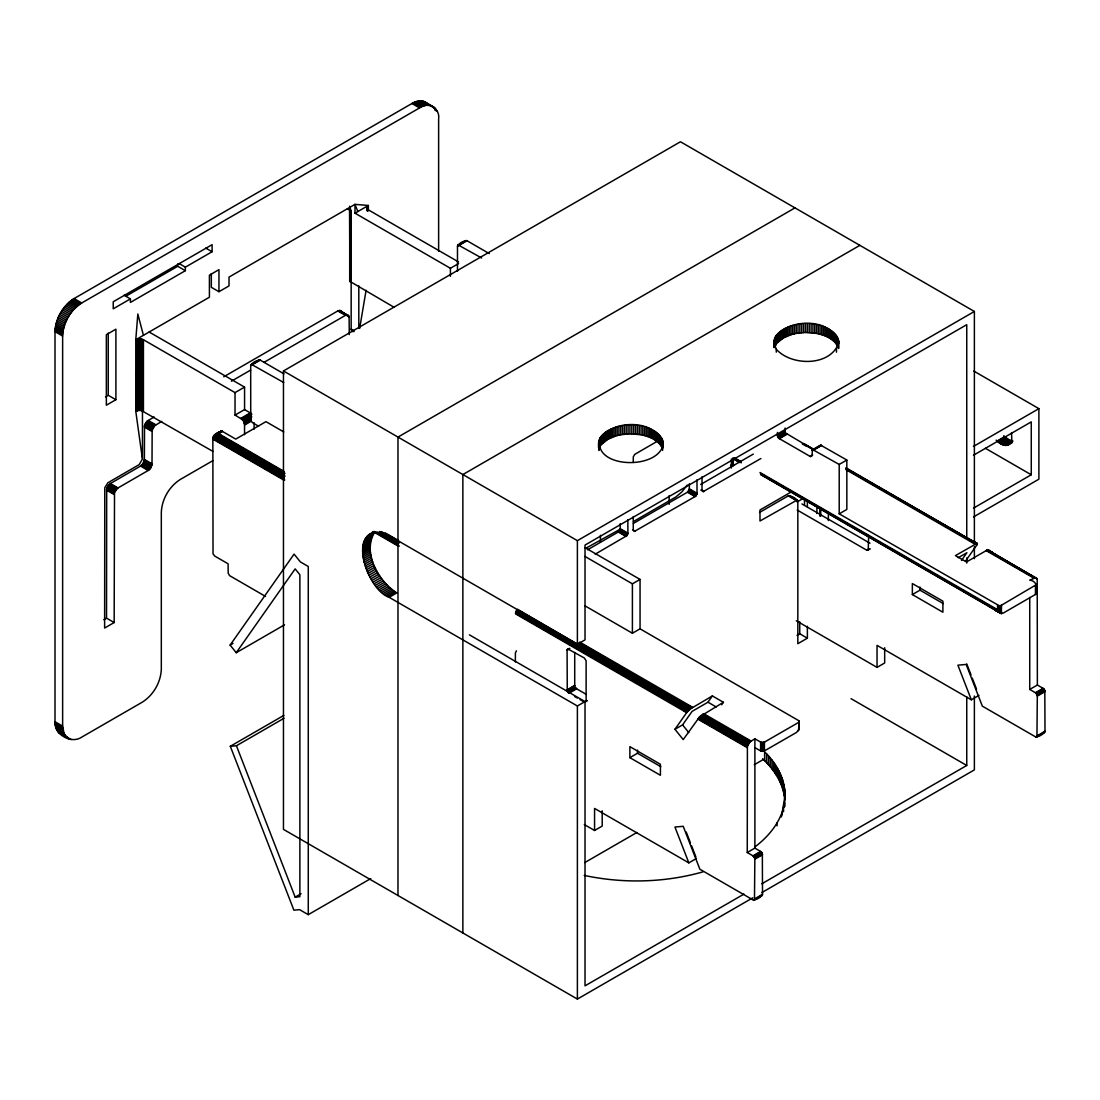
<?xml version="1.0" encoding="UTF-8"?>
<svg xmlns="http://www.w3.org/2000/svg" width="1100" height="1100" viewBox="0 0 1100 1100"><rect width="100%" height="100%" fill="white"/><g stroke="black" fill="none" stroke-linecap="round" stroke-linejoin="round"><path stroke-width="1.5" d="M161.755 421.41L154.756 425.631L152.157 430.114L152.006 463.87L150.686 467.954L148.197 470.47L117.439 488.276L114.51 492.498L114.166 622.545L104.624 628.045L104.775 487.685L107.896 482.763L139.191 464.612L142.422 459.002L135.781 411.276L137.019 410.74L137.019 339.199L143.426 339.735L235.029 392.618L244.571 387.118L244.571 409.599L235.029 415.099L235.029 392.618M137.019 410.74L137.72 410.547L137.72 339.02M137.72 410.547L139.219 410.369L139.219 338.827M212.864 451.371L141.488 410.547L141.488 339.02M142.835 410.974L142.835 339.446M394.13 307.312L349.924 281.394L349.924 209.385M350.24 281.806L350.24 208.986M367.098 209.99L367.098 206.58L368.349 205.466L368.349 210.581M367.428 211.282L367.428 206.181M598.826 449.776L600.119 446.6L600.119 437.786C614.487 419.444 654.94 419.183 663.245 443.121M600.119 446.6L600.765 436.769M600.765 445.582L601.507 435.765M601.507 444.579L602.36 443.616L602.36 434.803M602.36 443.616L607.97 439.257L615.491 436.026L615.491 427.212M615.491 436.026L617.183 435.545L617.183 426.717M617.183 435.545L618.915 435.105L618.915 426.291M618.915 435.105L620.675 434.734L620.675 425.92M662.585 448.704C659.079 440.192 649.467 436.466 641.053 434.734L641.053 425.92M642.826 435.105L642.826 426.291M644.559 435.545L644.559 426.717M646.236 436.026L646.236 427.212M647.873 436.576L647.873 427.749M649.44 437.168L649.454 428.354M650.952 437.814L650.952 429M652.396 438.515L652.396 429.701M662.585 450.395L662.585 439.89M662.915 446.834L662.915 440.962M663.245 447.535L663.135 442.035M784.85 791.189L784.85 800.003C783.64 784.836 775.321 771.128 764.624 760.678L764.624 751.864C777.219 763.95 786.129 780.918 785.015 798.724M775.638 336.462L774.661 338.553L774.661 347.366L775.638 345.276L775.638 336.462C790.006 318.106 830.445 317.845 838.764 341.798M776.284 352.179L776.284 349.236L774.015 342.884M775.638 345.276L776.284 335.431M776.284 344.245L777.026 334.441M777.026 343.255L777.879 342.279L777.879 333.465M780.931 784.08L780.931 775.266M781.385 816.984L785.015 795.795M781.811 786.321L781.811 777.508M782.21 814.729L782.21 811.8M782.581 788.576L782.581 779.763M783.241 790.845L783.241 782.031M783.544 811.662L783.544 807.263M783.805 793.128L783.805 784.314M784.259 795.41L784.259 786.596M784.451 807.098L784.451 802.684M784.74 806.273L784.74 800.388M784.602 797.706L784.602 788.893M784.987 799.37L784.987 793.485M777.879 342.279L783.475 337.934L791.01 334.689L791.01 325.875M791.01 334.689L792.701 334.207L792.701 325.394M792.701 334.207L794.42 333.781L794.42 324.954M794.42 333.781L796.194 333.396L796.194 324.582M838.434 339.625L838.434 348.439C835.532 339.212 825.261 335.184 816.571 333.396L816.571 324.582M818.345 333.768L818.345 324.954M820.077 334.207L820.077 325.394M821.755 334.689L821.755 325.875M823.391 335.239L823.391 326.425M824.959 335.83L824.959 327.016M826.471 336.49L826.471 327.676M827.915 337.178L827.915 328.364M838.104 347.366L838.104 338.553M838.654 348.37L838.654 340.711M669.116 504.364L669.158 495.619M1036.049 577.582L1029.737 580.154C1037.108 580.759 1038.537 589.435 1035.457 594.467L1003.338 613.016L1000.973 613.415L999.075 611.999L999.226 605.743L839.204 513.837L839.204 464.447L812.776 449.666M212.933 460.625L180.4 479.394C169.249 486.406 161.81 499.29 161.315 512.462L161.315 669.158C160.82 682.316 153.368 695.2 142.23 702.212L81.716 737.138C71.142 744.37 54.037 734.497 55 721.71L55 331.623C55.495 318.464 62.934 305.58 74.085 298.567L411.909 103.524C416.611 100.567 423.789 99.44 427.776 104.156M68.227 738.485L64.089 733.714L62.631 726.124L62.631 336.036C63.126 322.877 70.565 309.994 81.716 302.981L419.54 107.938C427.941 101.131 440.33 108.295 438.625 118.951L438.625 251.281M994.084 608.259L998.277 610.926L998.085 605.523L999.075 611.999L998.635 605.674L998.277 610.926L760.526 473.413M752.84 897.779L577.39 999.075L577.39 705.994L389.166 597.327C364.471 588.981 344.671 517.962 389.166 535.618L577.39 644.284L585.021 639.884L585.021 545.077L966.749 324.679L966.749 539.069M389.166 597.327L396.797 592.914C378.194 580.882 361.859 552.681 374.935 531.699L367.29 536.112M265.526 596.42L229.597 575.63L228.167 573.141L228.113 563.805L214.748 556.091L213.029 553.85L212.85 439.106C212.822 434.61 218.721 431.296 222.393 431.393L235.744 439.106L265.952 421.658L283.759 431.942M754.476 899.924L754.848 858.605L753.404 856.116L747.258 852.514L747.409 746.309L749.994 741.826L754.889 738.829L761.09 742.349L764.431 742.129L798.463 722.494L799.095 720.871L640.049 628.829L632.404 633.229L584.939 605.825M114.166 622.545L106.535 618.131L106.686 488.785L109.808 483.862L140.553 466.07L143.055 463.554L144.375 459.456L144.526 425.7L147.111 421.217L154.11 416.996M798.463 730.716L799.232 721.215L799.067 729.479L796.551 732.407L763.964 751.162L761.09 751.162L754.889 747.643M760.526 474.499L1000.973 613.415L1000.959 605.523L999.831 605.743L999.529 612.466L994.661 609.689L1000.491 613.195L1000.959 605.523L1036.227 584.732M135.781 339.735L137.83 313.995L143.426 335.321L135.781 339.735L135.781 411.276M587.565 549.78L618.75 531.726L620.18 529.237L620.221 523.669M595.196 554.18L626.78 535.727L627.866 533.129L627.866 519.668M633.366 523.421L687.459 492.195L689.315 489.404L689.37 483.808M633.256 516.574L633.256 530.104L634.329 531.465L695.516 496.306L697.001 493.295L697.001 479.765M600.119 437.786C591.498 468.751 658.598 470.484 663.245 444.221M774.661 338.553L774.015 347.669M838.764 342.884C830.555 366.603 791.381 366.286 776.284 349.236M284.625 476.575L214.115 435.449L220.522 432.025L213.675 435.985L284.295 477.276M258.528 426.195L252.175 422.469L250.731 419.98L250.69 365.654C251.845 362.821 257.207 359.728 260.232 360.14L283.965 373.849M258.321 361.24L258.734 360.112M457.476 271.232L457.476 246.262C458.631 243.43 463.994 240.336 467.019 240.749L489.28 253.605M586.341 694.402L576.62 688.793L568.989 693.206L567.27 690.965L567.077 650.224L567.806 648.918L584.265 657.938L586.121 660.729L586.121 701.388L584.691 702.212L580.099 699.614M696.493 858.468L688.848 862.867L674.946 827.035L683.21 826.306L699.875 869.234L752.977 899.896C756.003 900.309 761.365 897.215 762.52 894.383L762.341 853.655L761.035 851.716L754.889 848.1L747.258 852.514M839.204 513.837L846.835 509.438L846.835 460.034L820.765 445.197L812.474 449.845L812.006 455.84L810.576 456.679L778.924 438.391L777.48 435.916L777.439 432.451M819.692 446.572L820.105 445.431M1029.737 597.479L1029.737 689.425L1035.884 693.027L1037.314 695.516L1036.942 736.849M978.959 695.379L971.327 699.793L957.907 665.184L966.171 664.441L982.341 706.145L1035.457 736.808C1038.483 737.22 1043.845 734.126 1045 731.308L1044.808 690.566L1043.515 688.627L1037.369 685.025L1029.737 689.425M359.645 328.474L366.094 290.29M723.401 702.295L699.669 716.774L683.21 739.571L674.946 729.286L686.648 712.649L683.416 710.119L685.135 706.049L690.319 708.95L712.374 695.929L723.401 702.295L721.641 704.798M749.485 742.349L705.416 716.898L704.11 718.768L703.216 721.545L747.299 746.996M991.925 552.791L987.14 550.096L966.46 561.962L955.433 555.61L976.511 543.592L977.322 543.744L976.992 544.789L965.539 561.124M367.098 206.58L366.891 208.326L368.349 209.866L458.48 261.91M349.594 280.087L350.24 278.809M284.02 474.457L220.069 437.539L219.244 438.831L218.474 440.935L283.841 478.679M781.385 814.041C776.091 827.503 766.026 838.516 754.641 847.165M687.239 485.004L681.959 491.837L675.895 496.966L633.476 521.51M284.474 624.855L236.239 652.712L230.12 645.095L294.085 554.111L300.355 561.908L308.275 566.486L308.275 914.664L299.599 909.659L293.893 910.168L230.312 746.295L283.855 715.385M236.239 652.712L295.157 568.879L299.874 574.75L299.874 896.706L295.157 897.119L236.431 745.759L230.312 746.295M674.946 729.286L682.591 724.886L692.079 711.384L707.974 702.199L712.374 695.929M961.51 560.395L966.914 552.695L958.251 557.7M577.514 643.06L690.319 708.95L686.648 712.649L515.666 613.924M516.436 650.815L515.405 652.905L515.364 661.952M219.629 438.171L214.115 435.449L221.196 431.186L214.637 434.995L285.01 475.915M868.23 550.206L868.643 535.494M284.501 473.88L215.847 434.294L221.554 431.131L215.229 434.61L220.55 436.961L221.595 436.013L283.993 472.038M1009.14 444.51L1011.821 440.344L1011.546 432.658M221.595 436.013L217.869 433.689L218.57 433.592L221.595 436.013L217.181 433.826L221.966 431.2L217.181 433.826L284.955 473.33M138.806 409.558L136.373 410.974L137.019 339.199M220.894 431.351L214.637 434.995L220.069 437.539L215.229 434.61M220.522 432.025L213.675 435.985L219.244 438.831M125.744 296.299L177.732 266.282L185.364 270.683L185.364 267.163L212.094 251.735L212.094 244.681L113.231 301.757L113.231 308.811L130.405 298.897L130.405 302.418L185.364 270.683M143.426 335.321L209.413 297.22L209.413 275.179L218.955 269.665L218.955 291.706L211.324 287.306L211.324 273.735M218.955 291.706L229.02 285.904L229.02 277.09L354.984 204.366L368.349 205.466M357.844 211.53L354.984 204.366L354.984 213.18L367.84 205.796L367.84 210.911M105.531 396.866L108.267 395.299L115.899 399.699L115.899 329.175L106.356 334.689L106.356 405.212L115.899 399.699M223.74 376.805L337.81 310.942L340.312 310.585M250.869 364.801L259.394 359.879M457.669 245.41L466.194 240.488M252.01 364.457L259.806 359.947M457.531 245.795L466.592 240.556M250.69 365.654L260.232 360.14M457.476 246.262L467.019 240.749M231.371 381.205L250.635 370.095M263.959 362.395L345.441 315.356L347.944 314.985M354.984 213.18L450.409 268.276L458.59 263.546M577.39 999.075L283.456 829.372L283.456 370.961L680.46 141.762L974.38 311.465L974.38 543.249M240.762 418.413L250.305 412.899L251.377 413.696L241.835 419.21L235.029 415.099M241.299 418.77L250.841 413.256M216.205 434.954L222.393 431.393L217.869 433.689M241.835 419.21L242.344 419.719L251.886 414.219M242.344 419.719L242.825 420.296L251.006 415.58M242.825 420.296L243.265 420.929L251.433 416.212M244.571 434.706L244.544 424.366L243.65 421.603L251.817 416.873M243.966 422.29L250.786 418.357M244.228 422.991L251.048 419.059M244.42 423.692L251.24 419.76M244.544 424.366L251.35 420.434M244.571 425.026L251.391 421.08M794.97 207.886L397.98 437.085L397.98 895.496M103.812 619.712L106.535 618.131M859.87 245.341L462.866 474.554L462.866 932.951M369.05 534.545L374.138 531.602M368.143 535.288L374.509 531.616M366.506 537.034L374.138 532.62M365.791 538.024L373.422 533.624M365.131 539.11L372.763 534.696M364.54 540.265L372.171 535.851M364.031 541.489L371.663 537.089M363.578 542.795L371.209 538.381M363.206 544.156L370.837 539.756M362.904 545.6L370.535 541.186M362.67 547.085L370.315 542.685M362.519 548.639L370.164 544.225M362.45 550.234L370.081 545.82M362.45 551.87L370.081 547.47M362.519 553.561L370.164 549.148M362.67 555.28L370.315 550.866M362.904 557.026L370.535 552.626M363.206 558.814L370.837 554.4M363.578 560.615L371.209 556.201M364.031 562.43L371.663 558.016M364.54 564.259L372.171 559.845M365.131 566.087L372.763 561.688M230.12 645.095L233.049 643.418M365.791 567.93L373.422 563.516M366.506 569.759L374.138 565.359M367.29 571.587L374.935 567.174M368.143 573.389L375.774 568.989M369.05 575.176L376.681 570.776M370.013 576.95L377.658 572.536M371.03 578.683L378.675 574.269M372.103 580.374L379.748 575.974M373.23 582.038L380.861 577.638M374.385 583.66L382.03 579.246M375.595 585.227L383.226 580.814M376.846 586.74L384.478 582.326M378.125 588.197L385.756 583.784M379.431 589.586L387.062 585.186M380.765 590.92L388.396 586.506M382.126 592.185L389.771 587.771M383.515 593.368L391.146 588.954M384.918 594.481L392.549 590.067M386.32 595.513L393.951 591.099M387.736 596.461L395.368 592.048M658.543 440.564L634.741 454.369L633.298 456.857L633.256 462.44M283.456 370.961L577.39 540.664L974.38 311.465M236.431 745.759L284.02 718.273M777.439 435.394L785.07 430.98L785.07 428.051M777.48 435.916L785.07 430.98M777.617 436.453L785.111 431.502M777.851 437.002L785.263 432.053M778.154 437.525L785.785 433.125L813.381 449.529M730.524 465.438L733.067 463.966L733.893 464.668L731.349 466.139M620.235 529.155L585.888 548.226M778.511 438.006L786.156 433.592M730.923 465.836L733.466 464.365M778.924 438.391L786.555 433.991M779.35 438.694L786.981 434.294M700.673 484.481L753.294 454.094M702.006 476.795L702.006 490.311L703.092 491.672L760.925 458.507M812.24 450.12L820.765 445.197M812.102 450.505L821.178 445.28M813.959 449.873L821.604 445.459M810.15 456.486L812.694 455.015M790.804 492.195L759.99 509.987L759.99 521.001L797.115 500.046M584.925 556.421L632.404 583.825L640.049 579.425L640.049 628.829M839.204 464.447L846.835 460.034M759.55 512.449L788.287 495.853C791.312 495.44 796.675 498.534 797.83 501.366L797.83 643.692L807.372 638.192L807.372 626.257M797.088 501.971L803.027 498.547M567.132 649.77L569.676 648.299M567.077 650.224L569.621 648.766M973.459 446.435L1038.895 408.65L1038.895 479.174L973.459 516.959M996.999 441.059L1004.63 436.645L1009.305 440.014L1012.949 441.059L1005.317 445.459L1000.725 443.919L996.119 440.151M567.077 689.906L574.723 685.493L574.723 652.438M973.486 455.235L1031.264 421.877L1031.264 474.774L973.486 508.131M567.132 690.415L574.723 685.493M997.906 441.884L1005.537 437.484M567.27 690.965L574.764 686.015M567.504 691.515L574.901 686.551M998.841 442.654L1006.473 438.24M567.806 692.038L575.438 687.624L576.62 688.793M568.164 692.505L575.795 688.105M999.776 443.328L1007.407 438.914M568.562 692.904L576.207 688.504M1000.725 443.919L1008.356 439.505M1001.66 444.414L1009.305 440.014M1002.609 444.826L1010.24 440.413M1003.53 445.143L1011.161 440.729M1004.438 445.349L1012.069 440.935M1005.317 445.459L1011.258 442.53M1006.17 445.473L1012.069 442.447M1006.981 445.376L1011.684 443.039M577.39 705.994L586.809 700.549M584.691 702.212L587.235 700.741M797.239 510.056L866.731 550.179L869.275 548.707M866.731 550.179L869.701 548.9M867.157 550.371L870.114 548.969M295.157 897.119L301.111 893.695M308.275 914.664L370.741 878.598M797.019 635.36L799.741 633.779L807.372 638.192M629.874 757.652L660.413 775.28L660.413 764.266L629.874 746.639L629.874 757.652L637.505 753.239L660.784 766.673M912.354 594.564L942.893 612.205L942.893 601.178L912.354 583.55L912.354 594.564L919.985 590.164L943.25 603.598M584.293 824.546L594.564 830.473L602.195 826.072L602.195 810.81M796.29 620.771L877.044 667.384L884.675 662.984L884.675 647.721M584.801 862.565L636.831 832.521M754.298 764.706L763.221 759.55M752.977 855.814L760.622 851.414M1035.457 692.739L1043.089 688.325M753.404 856.116L761.035 851.716M1035.884 693.027L1043.515 688.627M753.816 856.515L761.447 852.101M1036.283 693.426L1043.914 689.026M754.174 856.982L761.805 852.582M1036.654 693.908L1044.285 689.494M754.476 857.505L762.107 853.105M1036.942 694.43L1044.588 690.016M754.696 858.055L762.341 853.655M1037.176 694.98L1044.808 690.566M754.848 858.605L762.479 854.205M1037.314 695.516L1044.959 691.116M754.889 859.128L762.52 854.714M1037.369 696.039L1045 691.625M743.957 894.094L585.021 985.848L585.021 701.594L469.425 634.851M761.777 883.809L966.749 765.463L966.749 696.864M761.764 892.622L974.38 769.876L974.38 696.039M754.889 898.796L762.52 894.383M1037.369 735.707L1045 731.308M753.404 900.089L762.479 894.85M1035.884 737L1044.959 731.761M753.816 900.157L762.341 895.235M1036.283 737.069L1044.808 732.146M1007.751 445.184L1008.48 444.895M702.886 871.901C664.428 882.75 623.274 883.726 584.224 875.421M796.194 333.396L805.447 332.461L816.571 333.396M620.675 434.734L629.929 433.799L641.053 434.734M458.191 244.956L481.649 258.005M251.405 364.348L283.745 382.539M1044.285 732.614L1043.089 732.407M761.805 895.689L760.622 895.482M996.793 610.294L995.362 610.225M139.219 410.369L141.488 410.547M987.841 549.89L1037.217 578.999L1037.369 685.025M63.484 735.144L60.596 734.071M845.941 468.559L977.24 543.606M749.994 741.826L705.925 716.375L701.346 715.303L749.004 742.926M750.53 741.386L702.543 714.409L705.925 716.375M704.935 717.475L700.755 715.798L748.577 743.545M704.495 718.094L700.191 716.279L748.192 744.219M679.663 702.886L690.924 708.482L579.15 643.184M515.35 613.071L687.294 711.824L515.639 612.494M680.144 702.309L691.529 708.043L579.673 642.744M704.11 718.768L699.669 716.774L747.862 744.906M223.822 444.771L212.877 438.501L284.804 479.971M708.73 724.721L697.964 718.616L747.409 746.309M683.54 709.431L687.706 711.37L515.831 611.793M703.78 719.455L699.174 717.255L747.601 745.607M683.732 708.73L688.146 710.902L516.092 611.091M846.89 469.59L976.112 543.73L970.75 540.623M703.519 720.156L698.72 717.736L703.34 720.857M683.994 708.029L688.641 710.407L516.409 610.404M989.175 606.526L998.662 611.49L998.635 605.674M218.928 439.533L213.359 436.604L284.034 477.978M221.059 436.453L216.508 434.033L220.55 436.961M684.31 707.341L689.178 709.926L516.794 609.73M218.666 440.234L213.139 437.25L218.35 441.609M846.45 468.49L977.35 543.936L845.872 467.789M988.322 550.536L991.787 552.434M684.695 706.668L689.741 709.431L517.536 609.276M988.199 550.825L991.898 552.86M971.74 540.567L977.075 543.538L972.18 540.705M992.942 553.066L988.35 550.11L992.681 552.668L993.245 554.098M972.881 541.241L977.322 543.744L972.565 540.925L973.459 542.671M347.353 208.766L351.161 210.98L351.161 329.051L352.481 331.623M998.181 611.077L1000.959 612.645M1001.426 613.525L995.803 610.349L1000.973 613.415L1001.426 605.303L1001.426 613.525L996.284 610.376L1001.88 613.525L998.058 611.105M991.54 552.007L987.525 549.959L1037.217 578.999M994.977 609.991L999.996 612.865L1000.423 605.674L1000.491 613.195M986.686 550.303L1034.096 577.679M990.55 552.049L987.14 550.096L990.014 552.227M973.789 371.071L1038.895 408.65M424.49 101.736L433.895 107.154M423.527 101.379L434.692 107.814M422.51 101.118L435.421 108.57M421.451 100.966L429.082 105.38M433.524 107.938L436.081 109.409M420.351 100.925L427.982 105.339M419.21 100.994L426.855 105.394M434.638 109.89L437.181 111.361M418.041 101.159L425.686 105.559M416.845 101.434L424.49 105.834M415.635 101.805L423.266 106.205M414.397 102.272L422.043 106.686M413.16 102.85L420.791 107.264M411.909 103.524L419.54 107.938M985.449 448.319L1031.264 474.774M803.66 443.534L814.674 449.763M803.357 443.616L813.766 449.611M991.059 551.98L1037.025 578.518M802.849 443.685L813.258 449.694M802.312 443.864L806.781 446.435M845.845 469.576L975.15 544.225M986.164 550.591L1033.546 577.94M734.731 457.93L740.671 461.368M759.976 472.505L997.617 609.702L997.617 605.303L997.92 610.335M733.741 457.944L741.18 462.248M733.865 458.494L741.304 462.784M760.636 473.949L995.308 609.441M732.559 458.109L739.997 462.413M760.829 474.43L994.799 609.51M733.15 458.837L739.736 462.509M789.126 495.591L797.651 500.514M788.714 495.66L797.789 500.899M788.287 495.853L797.83 501.366M801.914 503.938L869.935 543.207M701.374 489.94L703.918 491.411M700.947 490.132L703.491 491.604M689.37 488.881L697.001 493.295M689.315 489.404L696.946 493.817M689.178 489.954L696.809 494.368M688.944 490.504L696.589 494.904M688.641 491.026L696.286 495.44M688.284 491.494L695.915 495.908M687.885 491.893L695.516 496.306M687.459 492.195L695.09 496.595M339.873 310.461L349.099 316.401L349.264 334.62M339.391 310.434L348.906 315.92M338.882 310.502L346.514 314.916M338.346 310.681L349.222 316.951M337.81 310.942L345.441 315.356M351.161 329.051L353.705 330.522M351.202 329.656L353.746 331.127M351.326 330.206L353.87 331.664M205.728 248.064L212.094 251.735M971.327 699.793L877.044 645.356L877.044 667.384M179.011 263.491L185.364 267.163M632.61 529.732L635.154 531.204M620.221 528.715L627.866 533.129M620.18 529.237L627.811 533.638M620.043 529.788L627.674 534.188M619.809 530.324L627.44 534.737M619.506 530.86L627.138 535.26M619.149 531.327L626.78 535.727M618.75 531.726L626.381 536.126M618.324 532.015L625.955 536.429M851.043 698.665L966.749 765.463M585.145 547.731L640.049 579.425M124.039 295.226L130.405 298.897M149.146 332.021L244.571 387.118M74.085 298.567L81.716 302.981M72.834 299.337L80.479 303.751M71.596 300.19L79.227 304.604M70.359 301.139L78.004 305.553M69.149 302.17L76.78 306.584M67.953 303.284L75.584 307.684M66.784 304.466L74.415 308.866M65.642 305.718L73.274 310.118M244.571 409.599L250.305 412.899M64.542 307.038L72.174 311.438M63.484 308.413L71.115 312.812M62.466 309.829L70.097 314.243M61.504 311.3L69.135 315.714M60.596 312.812L68.227 317.226M59.73 314.366L67.375 318.766M58.946 315.934L66.578 320.347M58.218 317.529L65.849 321.929M57.557 319.137L65.189 323.538M56.966 320.746L64.597 325.146M56.458 322.355L64.089 326.769M56.018 323.964L63.649 328.364M55.646 325.545L63.291 329.959M707.974 702.199L716.237 706.97M55.371 327.113L63.002 331.526M55.165 328.653L62.796 333.066M55.041 330.165L62.672 334.565M55 331.623L62.631 336.036M218.57 433.592L283.965 471.35M579.714 642.098L692.67 707.314M703.684 713.666L751.08 741.029M686.661 704.509L692.106 707.657M385.165 532.854L398.558 540.581M381.59 531.671L399.424 541.97M379.72 531.479L399.039 542.63M379.39 532.166L398.709 543.331M377.644 532.015L398.447 544.033M375.966 531.864L398.255 544.72M374.055 531.493L399.341 546.095M212.85 439.106L283.718 480.013M372.928 531.52L398.2 546.109M697.675 719.015L747.258 747.643M148.197 420.42L155.829 424.834M147.647 420.777L155.279 425.191M147.111 421.217L154.756 425.631M146.603 421.74L154.234 426.14M146.121 422.317L153.766 426.717M145.695 422.936L153.326 427.35M145.31 423.61L152.941 428.01M144.98 424.297L152.611 428.711M144.719 424.999L152.35 429.413M144.526 425.7L152.157 430.114M144.416 426.388L152.047 430.788M144.375 427.034L152.006 431.434M574.544 696.41L577.321 698.019M144.375 459.456L152.006 463.87M144.334 460.103L151.965 464.516M144.224 460.79L151.855 465.19M144.031 461.491L151.662 465.891M143.77 462.192L151.401 466.592M143.44 462.88L151.071 467.294M143.055 463.554L150.686 467.954M142.615 464.172L150.26 468.586M142.147 464.75L149.779 469.164M141.639 465.272L149.27 469.672M141.103 465.712L148.734 470.112M140.553 466.07L148.197 470.47M110.344 483.505L117.989 487.919M109.808 483.862L117.439 488.276M109.271 484.303L116.902 488.716M108.762 484.825L116.394 489.225M108.281 485.402L115.926 489.803M107.855 486.035L115.486 490.435M107.47 486.695L115.101 491.109M107.14 487.382L114.771 491.796M106.879 488.084L114.51 492.498M106.686 488.785L114.317 493.199M106.576 489.473L114.208 493.873M106.535 490.119L114.166 494.533M688.848 862.867L594.564 808.431L594.564 830.473M55 721.71L62.631 726.124M55.041 723.14L62.672 727.54M55.165 724.501L62.796 728.901M55.371 725.808L63.002 730.207M55.646 727.045L63.291 731.459M56.018 728.214L63.649 732.628M56.458 729.314L64.089 733.714M56.966 730.331L64.597 734.731M57.557 731.266L65.189 735.666M58.218 732.105L71.115 739.558M58.946 732.861L70.097 739.296M970.214 540.801L975.659 543.95M703.134 714.01L706.447 715.935M988.254 549.973L992.351 552.351M998.662 611.49L994.207 608.795L999.075 611.999M994.661 609.689L999.996 612.865L999.831 605.743L999.529 612.466L994.4 609.276M976.992 544.789L973.143 541.64M683.416 710.119L686.95 712.25M998.58 610.954L1001.096 612.604M762.561 758.711L764.624 760.678M340.697 310.805L341.468 312.001M1003.75 435.737L1004.63 436.645M682.591 724.886L688.779 732.6M733.067 463.966L731.981 461.354M349.594 209L349.924 281.394M966.763 663.919L971.025 674.933M972.249 678.081L976.525 689.095M686.207 831.985L690.442 842.889M691.652 845.996L695.888 856.9M349.525 206.25L351.161 210.98M799.109 726.701L799.246 728.09M799.15 724.13L799.205 727.389M799.095 721.902L799.205 728.791M1036.09 584.045L1036.09 593.89M1035.829 583.729L1035.829 594.206M1035.457 585.654L1035.457 594.467M974.38 546.673L974.38 558.69M966.749 557.934L966.749 563.076M919.985 587.015L919.985 590.164M837.678 337.494L837.678 346.308M837.128 336.462L837.128 345.276M836.481 335.431L836.481 344.245M836.481 349.236L836.481 352.179M835.739 334.441L835.739 343.255M834.9 333.465L834.9 342.279M833.951 332.516L833.951 341.33M832.92 331.609L832.92 340.423M831.793 330.743L831.793 339.556M830.582 329.904L830.582 338.718M829.29 329.12L829.29 337.934M828.369 513.7L828.369 520.534M820.737 509.3L820.737 516.12M819.789 507.54L819.789 516.12M816.915 506.646L816.915 513.48M814.77 324.28L814.77 333.094M812.941 324.019L812.941 332.846M811.085 323.84L811.085 332.654M809.201 323.702L809.201 332.53M807.331 323.647L807.331 332.461M807.372 501.875L807.372 506.976M805.447 323.647L805.447 332.461M804.513 499.166L804.513 505.038M803.564 323.702L803.564 332.53M801.694 323.84L801.694 332.654M799.838 324.019L799.838 332.846M799.741 621.857L799.741 633.779M797.995 324.28L797.995 333.094M789.388 326.425L789.388 335.239M787.806 327.016L787.806 335.83M786.294 327.676L786.294 336.49M784.85 328.364L784.85 337.191M783.475 329.12L783.475 337.934M782.183 329.904L782.183 338.718M780.973 330.743L780.973 339.556M779.859 331.609L779.859 340.423M779.955 773.039L779.955 781.852M778.869 770.811L778.869 779.639M778.814 332.516L778.814 341.33M777.686 768.625L777.686 777.439M777.054 822.896L777.054 825.839M776.394 766.439L776.394 775.253M775.101 337.494L775.101 346.308M775.005 764.28L775.005 773.094M774.331 339.625L774.331 346.968M774.111 340.711L774.125 346.913M773.52 762.149L773.52 770.963M771.939 760.045L771.939 768.859M770.247 757.955L770.247 766.769M768.474 755.893L768.474 764.706M766.59 753.857L766.59 762.685M764.431 742.129L764.431 750.942M763.964 742.349L763.964 751.162M763.414 742.5L763.414 751.314M762.822 742.582L762.822 751.396M762.218 742.582L762.218 751.396M761.64 742.5L761.64 751.314M761.09 742.349L761.09 751.162M760.622 742.129L760.622 750.942M754.889 738.829L754.889 848.1M733.274 458.714L733.274 465.809M731.362 458.934L731.362 468.036M662.159 438.831L662.159 447.645M661.609 437.786L661.609 446.6M660.976 436.769L660.976 445.582M660.22 435.765L660.22 444.579M659.381 434.803L659.381 443.616M658.433 433.854L658.433 442.668M657.401 432.946L657.401 441.76M656.274 432.066L656.274 440.894M655.064 431.241L655.064 440.055M653.771 430.444L653.771 439.257M639.251 425.604L639.251 434.418M637.505 750.09L637.505 753.239M637.423 425.356L637.423 434.17M635.566 425.164L635.566 433.991M633.696 425.04L633.696 433.854M632.404 583.825L632.404 633.229M631.812 424.985L631.812 433.799M629.929 424.985L629.929 433.799M628.045 425.04L628.045 433.854M626.175 425.164L626.175 433.991M624.319 425.356L624.319 434.17M622.49 425.604L622.49 434.418M613.869 427.749L613.869 436.576M612.288 428.354L612.288 437.168M610.775 429L610.775 437.814M609.331 429.701L609.331 438.515M607.97 430.444L607.97 439.257M606.678 431.241L606.678 440.055M605.467 432.066L605.467 440.894M604.34 432.946L604.34 441.76M603.295 433.854L603.295 442.668M600.449 535.288L600.449 542.121M599.582 438.831L599.582 447.645M599.143 439.89L599.143 450.395M598.826 440.962L598.826 446.834M598.606 442.035L598.496 447.535M577.39 540.664L577.39 644.284M450.409 268.276L450.409 276.306M366.891 207.006L366.891 210.416M358.806 285.904L358.806 328.364M350.666 282.178L350.666 210.636L349.704 209.44L349.704 280.968M254.114 422.744L254.114 429.206M177.732 263.931L177.732 266.282M143.426 339.735L143.426 411.276M142.464 409.118L142.464 458.356M142.189 339.199L142.189 410.74M140.745 338.896L140.745 410.424M139.989 338.827L139.989 410.369M138.449 338.896L138.449 410.424M108.267 333.163L108.267 395.299"/></g></svg>
